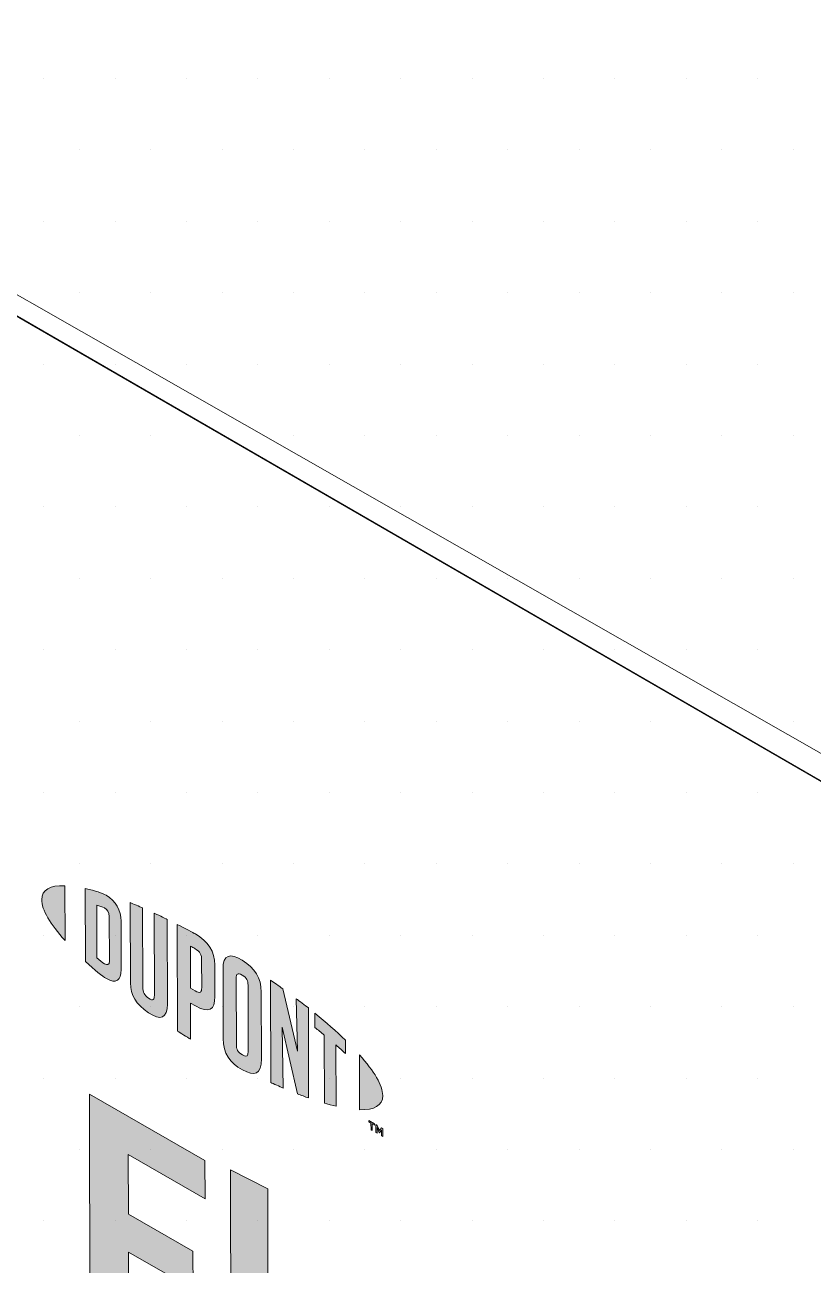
# Model space of a CAD drawing. Header units: inches. Extents: x -26 to 76, y -16 to 22.
# Drawn here: x -12.0169 to -11.8098, y 6.5164 to 6.8423 of the extents above; entities that cross this region are included whole.
import ezdxf

# ---------------------------------------------------------------- set-up
doc = ezdxf.new("R2010")
doc.units = ezdxf.units.IN
doc.header["$MEASUREMENT"] = 0
doc.layers.add('.ATI-HATCH', color=7, linetype='Continuous', lineweight=0)
doc.layers.add('G-ANNO-TTLB', color=7, linetype='Continuous', lineweight=0)

# ---------------------------------------------------------------- blocks, each defined once
blk = doc.blocks.new('Block_373')
at = {"layer": '.ATI-HATCH', "true_color": 0x000000, "transparency": 33554687}
h = blk.add_hatch(color=18, dxfattribs=at)
h.dxf.hatch_style = 2
edge = h.paths.add_edge_path()
edge.add_spline(control_points=[(-11.99977, 6.50383), (-11.99977, 6.50383), (-11.99991, 6.56134), (-11.99991, 6.56134), (-11.99991, 6.56134), (-11.96955, 6.54392), (-11.96955, 6.54392), (-11.96955, 6.54392), (-11.96953, 6.53389), (-11.96953, 6.53389), (-11.96953, 6.53389), (-11.98969, 6.54547), (-11.98969, 6.54547), (-11.98969, 6.54547), (-11.98966, 6.52986), (-11.98966, 6.52986), (-11.98966, 6.52986), (-11.9727, 6.52012), (-11.9727, 6.52012), (-11.9727, 6.52012), (-11.97267, 6.5101), (-11.97267, 6.5101), (-11.97267, 6.5101), (-11.98963, 6.51984), (-11.98963, 6.51984), (-11.98963, 6.51984), (-11.98958, 6.49798), (-11.98958, 6.49798), (-11.98958, 6.49798), (-11.99977, 6.50383), (-11.99977, 6.50383)], knot_values=[0, 0, 0, 0, 1, 1, 1, 2, 2, 2, 3, 3, 3, 4, 4, 4, 5, 5, 5, 6, 6, 6, 7, 7, 7, 8, 8, 8, 9, 9, 9, 10, 10, 10, 10], degree=3, periodic=0)
h = blk.add_hatch(color=18, dxfattribs=at)
h.dxf.hatch_style = 2
edge = h.paths.add_edge_path()
edge.add_spline(control_points=[(-11.95292, 6.49212), (-11.95291, 6.48768), (-11.95191, 6.48472), (-11.94906, 6.48309), (-11.94834, 6.48268), (-11.94763, 6.48235), (-11.94699, 6.48215), (-11.94699, 6.48215), (-11.94626, 6.47278), (-11.94626, 6.47278), (-11.94761, 6.47323), (-11.94982, 6.47417), (-11.95124, 6.47499), (-11.95944, 6.47969), (-11.96273, 6.48774), (-11.96275, 6.4976), (-11.96275, 6.4976), (-11.96286, 6.54147), (-11.96286, 6.54147), (-11.96286, 6.54147), (-11.95303, 6.53648), (-11.95303, 6.53648), (-11.95303, 6.53648), (-11.95292, 6.49212), (-11.95292, 6.49212)], knot_values=[0, 0, 0, 0, 1, 1, 1, 2, 2, 2, 3, 3, 3, 4, 4, 4, 5, 5, 5, 6, 6, 6, 7, 7, 7, 8, 8, 8, 8], degree=3, periodic=0)
at = {"layer": '.ATI-HATCH'}
for points, knots in [([(-11.99977, 6.50383), (-11.99977, 6.50383), (-11.99991, 6.56134), (-11.99991, 6.56134), (-11.99991, 6.56134), (-11.96955, 6.54392), (-11.96955, 6.54392), (-11.96955, 6.54392), (-11.96953, 6.53389), (-11.96953, 6.53389), (-11.96953, 6.53389), (-11.98969, 6.54547), (-11.98969, 6.54547), (-11.98969, 6.54547), (-11.98966, 6.52986), (-11.98966, 6.52986), (-11.98966, 6.52986), (-11.9727, 6.52012), (-11.9727, 6.52012), (-11.9727, 6.52012), (-11.97267, 6.5101), (-11.97267, 6.5101), (-11.97267, 6.5101), (-11.98963, 6.51984), (-11.98963, 6.51984), (-11.98963, 6.51984), (-11.98958, 6.49798), (-11.98958, 6.49798), (-11.98958, 6.49798), (-11.99977, 6.50383), (-11.99977, 6.50383)], [0, 0, 0, 0, 1, 1, 1, 2, 2, 2, 3, 3, 3, 4, 4, 4, 5, 5, 5, 6, 6, 6, 7, 7, 7, 8, 8, 8, 9, 9, 9, 10, 10, 10, 10]), ([(-11.95292, 6.49212), (-11.95291, 6.48768), (-11.95191, 6.48472), (-11.94906, 6.48309), (-11.94834, 6.48268), (-11.94763, 6.48235), (-11.94699, 6.48215), (-11.94699, 6.48215), (-11.94626, 6.47278), (-11.94626, 6.47278), (-11.94761, 6.47323), (-11.94982, 6.47417), (-11.95124, 6.47499), (-11.95944, 6.47969), (-11.96273, 6.48774), (-11.96275, 6.4976), (-11.96275, 6.4976), (-11.96286, 6.54147), (-11.96286, 6.54147), (-11.96286, 6.54147), (-11.95303, 6.53648), (-11.95303, 6.53648), (-11.95303, 6.53648), (-11.95292, 6.49212), (-11.95292, 6.49212)], [0, 0, 0, 0, 1, 1, 1, 2, 2, 2, 3, 3, 3, 4, 4, 4, 5, 5, 5, 6, 6, 6, 7, 7, 7, 8, 8, 8, 8])]:
    blk.add_open_spline(points, degree=3, knots=knots, dxfattribs=at)
blk = doc.blocks.new('Block_374')
at = {"layer": '.ATI-HATCH', "true_color": 0x000000, "transparency": 33554687}
h = blk.add_hatch(color=18, dxfattribs=at)
h.dxf.hatch_style = 2
edge = h.paths.add_edge_path()
edge.add_spline(control_points=[(-12.01244, 6.61243), (-12.01243, 6.60979), (-12.0102, 6.60603), (-12.00631, 6.60168), (-12.00631, 6.60168), (-12.00635, 6.61611), (-12.00635, 6.61611), (-12.01023, 6.61624), (-12.01245, 6.61505), (-12.01244, 6.61243)], knot_values=[0, 0, 0, 0, 1, 1, 1, 2, 2, 2, 3, 3, 3, 3], degree=3, periodic=0)
h = blk.add_hatch(color=18, dxfattribs=at)
h.dxf.hatch_style = 2
edge = h.paths.add_edge_path()
edge.add_spline(control_points=[(-11.99464, 6.59632), (-11.99464, 6.59521), (-11.99522, 6.59518), (-11.99591, 6.59557), (-11.99644, 6.59588), (-11.99727, 6.59658), (-11.99795, 6.59718), (-11.99795, 6.59718), (-11.99798, 6.61099), (-11.99798, 6.61099), (-11.99731, 6.61081), (-11.99648, 6.61056), (-11.99594, 6.61025), (-11.99525, 6.60985), (-11.99468, 6.60915), (-11.99467, 6.60804), (-11.99467, 6.60804), (-11.99464, 6.59632), (-11.99464, 6.59632)], knot_values=[0, 0, 0, 0, 1, 1, 1, 2, 2, 2, 3, 3, 3, 4, 4, 4, 5, 5, 5, 6, 6, 6, 6], degree=3, periodic=0)
edge = h.paths.add_edge_path()
edge.add_spline(control_points=[(-11.9955, 6.6136), (-11.99659, 6.61422), (-11.99815, 6.61475), (-12.00098, 6.61537), (-12.00098, 6.61537), (-12.00093, 6.59623), (-12.00093, 6.59623), (-11.99844, 6.59393), (-11.99653, 6.59233), (-11.99545, 6.5917), (-11.99295, 6.59027), (-11.99154, 6.59122), (-11.99155, 6.59405), (-11.99155, 6.59405), (-11.99158, 6.60676), (-11.99158, 6.60676), (-11.99159, 6.60959), (-11.993, 6.61216), (-11.9955, 6.6136)], knot_values=[0, 0, 0, 0, 1, 1, 1, 2, 2, 2, 3, 3, 3, 4, 4, 4, 5, 5, 5, 6, 6, 6, 6], degree=3, periodic=0)
h = blk.add_hatch(color=18, dxfattribs=at)
h.dxf.hatch_style = 2
edge = h.paths.add_edge_path()
edge.add_spline(control_points=[(-11.98283, 6.5873), (-11.98283, 6.58619), (-11.98316, 6.58568), (-11.98436, 6.58654), (-11.98553, 6.58738), (-11.98585, 6.58813), (-11.98585, 6.58945), (-11.98585, 6.58945), (-11.98591, 6.61027), (-11.98591, 6.61027), (-11.98669, 6.61062), (-11.98843, 6.61134), (-11.98918, 6.61165), (-11.98918, 6.61165), (-11.98913, 6.59059), (-11.98913, 6.59059), (-11.98912, 6.58722), (-11.9877, 6.5851), (-11.98435, 6.58273), (-11.98128, 6.58057), (-11.97941, 6.58128), (-11.97942, 6.58501), (-11.97942, 6.58501), (-11.97947, 6.60726), (-11.97947, 6.60726), (-11.98011, 6.60759), (-11.98221, 6.60859), (-11.98288, 6.6089), (-11.98288, 6.6089), (-11.98283, 6.5873), (-11.98283, 6.5873)], knot_values=[0, 0, 0, 0, 1, 1, 1, 2, 2, 2, 3, 3, 3, 4, 4, 4, 5, 5, 5, 6, 6, 6, 7, 7, 7, 8, 8, 8, 9, 9, 9, 10, 10, 10, 10], degree=3, periodic=0)
h = blk.add_hatch(color=18, dxfattribs=at)
h.dxf.hatch_style = 2
edge = h.paths.add_edge_path()
edge.add_spline(control_points=[(-11.9704, 6.5893), (-11.9704, 6.5881), (-11.97077, 6.5877), (-11.97215, 6.58849), (-11.97215, 6.58849), (-11.97335, 6.58917), (-11.97335, 6.58917), (-11.97335, 6.58917), (-11.97338, 6.60023), (-11.97338, 6.60023), (-11.97284, 6.59996), (-11.97256, 6.5998), (-11.97224, 6.59962), (-11.97074, 6.59876), (-11.97042, 6.59792), (-11.97042, 6.59669), (-11.97042, 6.59669), (-11.9704, 6.5893), (-11.9704, 6.5893)], knot_values=[0, 0, 0, 0, 1, 1, 1, 2, 2, 2, 3, 3, 3, 4, 4, 4, 5, 5, 5, 6, 6, 6, 6], degree=3, periodic=0)
edge = h.paths.add_edge_path()
edge.add_spline(control_points=[(-11.97205, 6.60342), (-11.97264, 6.60376), (-11.97481, 6.60492), (-11.9768, 6.60593), (-11.9768, 6.60593), (-11.97673, 6.57789), (-11.97673, 6.57789), (-11.97606, 6.57746), (-11.97428, 6.57634), (-11.97332, 6.57576), (-11.97332, 6.57576), (-11.97334, 6.58528), (-11.97334, 6.58528), (-11.97334, 6.58528), (-11.972, 6.58451), (-11.972, 6.58451), (-11.96843, 6.58247), (-11.96694, 6.58347), (-11.96695, 6.58703), (-11.96695, 6.58703), (-11.96697, 6.59529), (-11.96697, 6.59529), (-11.96698, 6.59877), (-11.96866, 6.60147), (-11.97205, 6.60342)], knot_values=[0, 0, 0, 0, 1, 1, 1, 2, 2, 2, 3, 3, 3, 4, 4, 4, 5, 5, 5, 6, 6, 6, 7, 7, 7, 8, 8, 8, 8], degree=3, periodic=0)
h = blk.add_hatch(color=18, dxfattribs=at)
h.dxf.hatch_style = 2
edge = h.paths.add_edge_path()
edge.add_spline(control_points=[(-11.95818, 6.57251), (-11.95818, 6.5714), (-11.9585, 6.57101), (-11.9597, 6.57166), (-11.96095, 6.57234), (-11.96129, 6.57315), (-11.96129, 6.5743), (-11.96129, 6.5743), (-11.96133, 6.59177), (-11.96133, 6.59177), (-11.96134, 6.59292), (-11.961, 6.59336), (-11.95976, 6.59261), (-11.95855, 6.59187), (-11.95822, 6.59109), (-11.95822, 6.58998), (-11.95822, 6.58998), (-11.95818, 6.57251), (-11.95818, 6.57251)], knot_values=[0, 0, 0, 0, 1, 1, 1, 2, 2, 2, 3, 3, 3, 4, 4, 4, 5, 5, 5, 6, 6, 6, 6], degree=3, periodic=0)
edge = h.paths.add_edge_path()
edge.add_spline(control_points=[(-11.95977, 6.59652), (-11.96293, 6.59852), (-11.96481, 6.59799), (-11.9648, 6.5943), (-11.9648, 6.5943), (-11.96476, 6.57596), (-11.96476, 6.57596), (-11.96475, 6.57206), (-11.96304, 6.56948), (-11.9597, 6.56773), (-11.95642, 6.56601), (-11.95472, 6.56647), (-11.95473, 6.57061), (-11.95473, 6.57061), (-11.95477, 6.58811), (-11.95477, 6.58811), (-11.95478, 6.59206), (-11.95633, 6.59436), (-11.95977, 6.59652)], knot_values=[0, 0, 0, 0, 1, 1, 1, 2, 2, 2, 3, 3, 3, 4, 4, 4, 5, 5, 5, 6, 6, 6, 6], degree=3, periodic=0)
h = blk.add_hatch(color=18, dxfattribs=at)
h.dxf.hatch_style = 2
edge = h.paths.add_edge_path()
edge.add_spline(control_points=[(-11.94527, 6.57261), (-11.94527, 6.57261), (-11.94909, 6.58903), (-11.94909, 6.58903), (-11.95012, 6.58978), (-11.95137, 6.59066), (-11.95233, 6.59131), (-11.95233, 6.59131), (-11.95226, 6.56441), (-11.95226, 6.56441), (-11.95159, 6.5641), (-11.94987, 6.56333), (-11.94898, 6.56295), (-11.94898, 6.56295), (-11.94929, 6.57896), (-11.94929, 6.57896), (-11.94929, 6.57896), (-11.94524, 6.56143), (-11.94524, 6.56143), (-11.94439, 6.56109), (-11.94314, 6.56063), (-11.94233, 6.56034), (-11.94233, 6.56034), (-11.94238, 6.58398), (-11.94238, 6.58398), (-11.94324, 6.58466), (-11.94479, 6.58585), (-11.94554, 6.58641), (-11.94554, 6.58641), (-11.94527, 6.57261), (-11.94527, 6.57261)], knot_values=[0, 0, 0, 0, 1, 1, 1, 2, 2, 2, 3, 3, 3, 4, 4, 4, 5, 5, 5, 6, 6, 6, 7, 7, 7, 8, 8, 8, 9, 9, 9, 10, 10, 10, 10], degree=3, periodic=0)
h = blk.add_hatch(color=18, dxfattribs=at)
h.dxf.hatch_style = 2
edge = h.paths.add_edge_path()
edge.add_spline(control_points=[(-11.94068, 6.57887), (-11.93984, 6.57821), (-11.93901, 6.57754), (-11.93819, 6.57687), (-11.93819, 6.57687), (-11.93815, 6.55898), (-11.93815, 6.55898), (-11.9374, 6.55875), (-11.93602, 6.55838), (-11.93509, 6.55816), (-11.93509, 6.55816), (-11.93513, 6.57427), (-11.93513, 6.57427), (-11.93424, 6.57349), (-11.93341, 6.57275), (-11.93264, 6.57205), (-11.93264, 6.57205), (-11.93265, 6.5755), (-11.93265, 6.5755), (-11.93507, 6.57786), (-11.93766, 6.58014), (-11.94069, 6.58261), (-11.94069, 6.58261), (-11.94068, 6.57887), (-11.94068, 6.57887)], knot_values=[0, 0, 0, 0, 1, 1, 1, 2, 2, 2, 3, 3, 3, 4, 4, 4, 5, 5, 5, 6, 6, 6, 7, 7, 7, 8, 8, 8, 8], degree=3, periodic=0)
h = blk.add_hatch(color=18, dxfattribs=at)
h.dxf.hatch_style = 2
edge = h.paths.add_edge_path()
edge.add_spline(control_points=[(-11.92284, 6.56099), (-11.92284, 6.55834), (-11.92506, 6.55715), (-11.92894, 6.55725), (-11.92894, 6.55725), (-11.92897, 6.5717), (-11.92897, 6.5717), (-11.92508, 6.56735), (-11.92285, 6.56361), (-11.92284, 6.56099)], knot_values=[0, 0, 0, 0, 1, 1, 1, 2, 2, 2, 3, 3, 3, 3], degree=3, periodic=0)
h = blk.add_hatch(color=18, dxfattribs=at)
h.dxf.hatch_style = 2
edge = h.paths.add_edge_path()
edge.add_spline(control_points=[(-11.92464, 6.55334), (-11.92464, 6.55334), (-11.92427, 6.55313), (-11.92427, 6.55313), (-11.92427, 6.55313), (-11.92372, 6.55183), (-11.92372, 6.55183), (-11.92372, 6.55183), (-11.92318, 6.55251), (-11.92318, 6.55251), (-11.92318, 6.55251), (-11.92282, 6.5523), (-11.92282, 6.5523), (-11.92282, 6.5523), (-11.92282, 6.55022), (-11.92282, 6.55022), (-11.92282, 6.55022), (-11.92315, 6.55041), (-11.92315, 6.55041), (-11.92315, 6.55041), (-11.92315, 6.55189), (-11.92315, 6.55189), (-11.92315, 6.55189), (-11.92371, 6.55122), (-11.92371, 6.55122), (-11.92371, 6.55122), (-11.92374, 6.55124), (-11.92374, 6.55124), (-11.92374, 6.55124), (-11.9243, 6.55255), (-11.9243, 6.55255), (-11.9243, 6.55255), (-11.9243, 6.55107), (-11.9243, 6.55107), (-11.9243, 6.55107), (-11.92463, 6.55126), (-11.92463, 6.55126), (-11.92463, 6.55126), (-11.92464, 6.55334), (-11.92464, 6.55334)], knot_values=[0, 0, 0, 0, 1, 1, 1, 2, 2, 2, 3, 3, 3, 4, 4, 4, 5, 5, 5, 6, 6, 6, 7, 7, 7, 8, 8, 8, 9, 9, 9, 10, 10, 10, 11, 11, 11, 12, 12, 12, 13, 13, 13, 13], degree=3, periodic=0)
edge = h.paths.add_edge_path()
edge.add_spline(control_points=[(-11.92593, 6.55372), (-11.92593, 6.55372), (-11.92648, 6.55404), (-11.92648, 6.55404), (-11.92648, 6.55404), (-11.92648, 6.5544), (-11.92648, 6.5544), (-11.92648, 6.5544), (-11.92502, 6.55357), (-11.92502, 6.55357), (-11.92502, 6.55357), (-11.92502, 6.5532), (-11.92502, 6.5532), (-11.92502, 6.5532), (-11.92558, 6.55352), (-11.92558, 6.55352), (-11.92558, 6.55352), (-11.92558, 6.5518), (-11.92558, 6.5518), (-11.92558, 6.5518), (-11.92592, 6.552), (-11.92592, 6.552), (-11.92592, 6.552), (-11.92593, 6.55372), (-11.92593, 6.55372)], knot_values=[0, 0, 0, 0, 1, 1, 1, 2, 2, 2, 3, 3, 3, 4, 4, 4, 5, 5, 5, 6, 6, 6, 7, 7, 7, 8, 8, 8, 8], degree=3, periodic=0)
at = {"layer": '.ATI-HATCH'}
for points, knots in [([(-12.01244, 6.61243), (-12.01243, 6.60979), (-12.0102, 6.60603), (-12.00631, 6.60168), (-12.00631, 6.60168), (-12.00635, 6.61611), (-12.00635, 6.61611), (-12.01023, 6.61624), (-12.01245, 6.61505), (-12.01244, 6.61243)], [0, 0, 0, 0, 1, 1, 1, 2, 2, 2, 3, 3, 3, 3]), ([(-11.9955, 6.6136), (-11.99659, 6.61422), (-11.99815, 6.61475), (-12.00098, 6.61537), (-12.00098, 6.61537), (-12.00093, 6.59623), (-12.00093, 6.59623), (-11.99844, 6.59393), (-11.99653, 6.59233), (-11.99545, 6.5917), (-11.99295, 6.59027), (-11.99154, 6.59122), (-11.99155, 6.59405), (-11.99155, 6.59405), (-11.99158, 6.60676), (-11.99158, 6.60676), (-11.99159, 6.60959), (-11.993, 6.61216), (-11.9955, 6.6136)], [0, 0, 0, 0, 1, 1, 1, 2, 2, 2, 3, 3, 3, 4, 4, 4, 5, 5, 5, 6, 6, 6, 6]), ([(-11.98283, 6.5873), (-11.98283, 6.58619), (-11.98316, 6.58568), (-11.98436, 6.58654), (-11.98553, 6.58738), (-11.98585, 6.58813), (-11.98585, 6.58945), (-11.98585, 6.58945), (-11.98591, 6.61027), (-11.98591, 6.61027), (-11.98669, 6.61062), (-11.98843, 6.61134), (-11.98918, 6.61165), (-11.98918, 6.61165), (-11.98913, 6.59059), (-11.98913, 6.59059), (-11.98912, 6.58722), (-11.9877, 6.5851), (-11.98435, 6.58273), (-11.98128, 6.58057), (-11.97941, 6.58128), (-11.97942, 6.58501), (-11.97942, 6.58501), (-11.97947, 6.60726), (-11.97947, 6.60726), (-11.98011, 6.60759), (-11.98221, 6.60859), (-11.98288, 6.6089), (-11.98288, 6.6089), (-11.98283, 6.5873), (-11.98283, 6.5873)], [0, 0, 0, 0, 1, 1, 1, 2, 2, 2, 3, 3, 3, 4, 4, 4, 5, 5, 5, 6, 6, 6, 7, 7, 7, 8, 8, 8, 9, 9, 9, 10, 10, 10, 10]), ([(-11.99464, 6.59632), (-11.99464, 6.59521), (-11.99522, 6.59518), (-11.99591, 6.59557), (-11.99644, 6.59588), (-11.99727, 6.59658), (-11.99795, 6.59718), (-11.99795, 6.59718), (-11.99798, 6.61099), (-11.99798, 6.61099), (-11.99731, 6.61081), (-11.99648, 6.61056), (-11.99594, 6.61025), (-11.99525, 6.60985), (-11.99468, 6.60915), (-11.99467, 6.60804), (-11.99467, 6.60804), (-11.99464, 6.59632), (-11.99464, 6.59632)], [0, 0, 0, 0, 1, 1, 1, 2, 2, 2, 3, 3, 3, 4, 4, 4, 5, 5, 5, 6, 6, 6, 6]), ([(-11.97205, 6.60342), (-11.97264, 6.60376), (-11.97481, 6.60492), (-11.9768, 6.60593), (-11.9768, 6.60593), (-11.97673, 6.57789), (-11.97673, 6.57789), (-11.97606, 6.57746), (-11.97428, 6.57634), (-11.97332, 6.57576), (-11.97332, 6.57576), (-11.97334, 6.58528), (-11.97334, 6.58528), (-11.97334, 6.58528), (-11.972, 6.58451), (-11.972, 6.58451), (-11.96843, 6.58247), (-11.96694, 6.58347), (-11.96695, 6.58703), (-11.96695, 6.58703), (-11.96697, 6.59529), (-11.96697, 6.59529), (-11.96698, 6.59877), (-11.96866, 6.60147), (-11.97205, 6.60342)], [0, 0, 0, 0, 1, 1, 1, 2, 2, 2, 3, 3, 3, 4, 4, 4, 5, 5, 5, 6, 6, 6, 7, 7, 7, 8, 8, 8, 8]), ([(-11.9704, 6.5893), (-11.9704, 6.5881), (-11.97077, 6.5877), (-11.97215, 6.58849), (-11.97215, 6.58849), (-11.97335, 6.58917), (-11.97335, 6.58917), (-11.97335, 6.58917), (-11.97338, 6.60023), (-11.97338, 6.60023), (-11.97284, 6.59996), (-11.97256, 6.5998), (-11.97224, 6.59962), (-11.97074, 6.59876), (-11.97042, 6.59792), (-11.97042, 6.59669), (-11.97042, 6.59669), (-11.9704, 6.5893), (-11.9704, 6.5893)], [0, 0, 0, 0, 1, 1, 1, 2, 2, 2, 3, 3, 3, 4, 4, 4, 5, 5, 5, 6, 6, 6, 6]), ([(-11.95977, 6.59652), (-11.96293, 6.59852), (-11.96481, 6.59799), (-11.9648, 6.5943), (-11.9648, 6.5943), (-11.96476, 6.57596), (-11.96476, 6.57596), (-11.96475, 6.57206), (-11.96304, 6.56948), (-11.9597, 6.56773), (-11.95642, 6.56601), (-11.95472, 6.56647), (-11.95473, 6.57061), (-11.95473, 6.57061), (-11.95477, 6.58811), (-11.95477, 6.58811), (-11.95478, 6.59206), (-11.95633, 6.59436), (-11.95977, 6.59652)], [0, 0, 0, 0, 1, 1, 1, 2, 2, 2, 3, 3, 3, 4, 4, 4, 5, 5, 5, 6, 6, 6, 6]), ([(-11.95818, 6.57251), (-11.95818, 6.5714), (-11.9585, 6.57101), (-11.9597, 6.57166), (-11.96095, 6.57234), (-11.96129, 6.57315), (-11.96129, 6.5743), (-11.96129, 6.5743), (-11.96133, 6.59177), (-11.96133, 6.59177), (-11.96134, 6.59292), (-11.961, 6.59336), (-11.95976, 6.59261), (-11.95855, 6.59187), (-11.95822, 6.59109), (-11.95822, 6.58998), (-11.95822, 6.58998), (-11.95818, 6.57251), (-11.95818, 6.57251)], [0, 0, 0, 0, 1, 1, 1, 2, 2, 2, 3, 3, 3, 4, 4, 4, 5, 5, 5, 6, 6, 6, 6]), ([(-11.94527, 6.57261), (-11.94527, 6.57261), (-11.94909, 6.58903), (-11.94909, 6.58903), (-11.95012, 6.58978), (-11.95137, 6.59066), (-11.95233, 6.59131), (-11.95233, 6.59131), (-11.95226, 6.56441), (-11.95226, 6.56441), (-11.95159, 6.5641), (-11.94987, 6.56333), (-11.94898, 6.56295), (-11.94898, 6.56295), (-11.94929, 6.57896), (-11.94929, 6.57896), (-11.94929, 6.57896), (-11.94524, 6.56143), (-11.94524, 6.56143), (-11.94439, 6.56109), (-11.94314, 6.56063), (-11.94233, 6.56034), (-11.94233, 6.56034), (-11.94238, 6.58398), (-11.94238, 6.58398), (-11.94324, 6.58466), (-11.94479, 6.58585), (-11.94554, 6.58641), (-11.94554, 6.58641), (-11.94527, 6.57261), (-11.94527, 6.57261)], [0, 0, 0, 0, 1, 1, 1, 2, 2, 2, 3, 3, 3, 4, 4, 4, 5, 5, 5, 6, 6, 6, 7, 7, 7, 8, 8, 8, 9, 9, 9, 10, 10, 10, 10]), ([(-11.94068, 6.57887), (-11.93984, 6.57821), (-11.93901, 6.57754), (-11.93819, 6.57687), (-11.93819, 6.57687), (-11.93815, 6.55898), (-11.93815, 6.55898), (-11.9374, 6.55875), (-11.93602, 6.55838), (-11.93509, 6.55816), (-11.93509, 6.55816), (-11.93513, 6.57427), (-11.93513, 6.57427), (-11.93424, 6.57349), (-11.93341, 6.57275), (-11.93264, 6.57205), (-11.93264, 6.57205), (-11.93265, 6.5755), (-11.93265, 6.5755), (-11.93507, 6.57786), (-11.93766, 6.58014), (-11.94069, 6.58261), (-11.94069, 6.58261), (-11.94068, 6.57887), (-11.94068, 6.57887)], [0, 0, 0, 0, 1, 1, 1, 2, 2, 2, 3, 3, 3, 4, 4, 4, 5, 5, 5, 6, 6, 6, 7, 7, 7, 8, 8, 8, 8]), ([(-11.92284, 6.56099), (-11.92284, 6.55834), (-11.92506, 6.55715), (-11.92894, 6.55725), (-11.92894, 6.55725), (-11.92897, 6.5717), (-11.92897, 6.5717), (-11.92508, 6.56735), (-11.92285, 6.56361), (-11.92284, 6.56099)], [0, 0, 0, 0, 1, 1, 1, 2, 2, 2, 3, 3, 3, 3]), ([(-11.92593, 6.55372), (-11.92593, 6.55372), (-11.92648, 6.55404), (-11.92648, 6.55404), (-11.92648, 6.55404), (-11.92648, 6.5544), (-11.92648, 6.5544), (-11.92648, 6.5544), (-11.92502, 6.55357), (-11.92502, 6.55357), (-11.92502, 6.55357), (-11.92502, 6.5532), (-11.92502, 6.5532), (-11.92502, 6.5532), (-11.92558, 6.55352), (-11.92558, 6.55352), (-11.92558, 6.55352), (-11.92558, 6.5518), (-11.92558, 6.5518), (-11.92558, 6.5518), (-11.92592, 6.552), (-11.92592, 6.552), (-11.92592, 6.552), (-11.92593, 6.55372), (-11.92593, 6.55372)], [0, 0, 0, 0, 1, 1, 1, 2, 2, 2, 3, 3, 3, 4, 4, 4, 5, 5, 5, 6, 6, 6, 7, 7, 7, 8, 8, 8, 8]), ([(-11.92464, 6.55334), (-11.92464, 6.55334), (-11.92427, 6.55313), (-11.92427, 6.55313), (-11.92427, 6.55313), (-11.92372, 6.55183), (-11.92372, 6.55183), (-11.92372, 6.55183), (-11.92318, 6.55251), (-11.92318, 6.55251), (-11.92318, 6.55251), (-11.92282, 6.5523), (-11.92282, 6.5523), (-11.92282, 6.5523), (-11.92282, 6.55022), (-11.92282, 6.55022), (-11.92282, 6.55022), (-11.92315, 6.55041), (-11.92315, 6.55041), (-11.92315, 6.55041), (-11.92315, 6.55189), (-11.92315, 6.55189), (-11.92315, 6.55189), (-11.92371, 6.55122), (-11.92371, 6.55122), (-11.92371, 6.55122), (-11.92374, 6.55124), (-11.92374, 6.55124), (-11.92374, 6.55124), (-11.9243, 6.55255), (-11.9243, 6.55255), (-11.9243, 6.55255), (-11.9243, 6.55107), (-11.9243, 6.55107), (-11.9243, 6.55107), (-11.92463, 6.55126), (-11.92463, 6.55126), (-11.92463, 6.55126), (-11.92464, 6.55334), (-11.92464, 6.55334)], [0, 0, 0, 0, 1, 1, 1, 2, 2, 2, 3, 3, 3, 4, 4, 4, 5, 5, 5, 6, 6, 6, 7, 7, 7, 8, 8, 8, 9, 9, 9, 10, 10, 10, 11, 11, 11, 12, 12, 12, 13, 13, 13, 13])]:
    blk.add_open_spline(points, degree=3, knots=knots, dxfattribs=at)
blk = doc.blocks.new('Block_372')
at = {"layer": '.ATI-HATCH'}
for name in ['Block_374', 'Block_373']:
    blk.add_blockref(name, (0, 0), dxfattribs=at)
blk = doc.blocks.new('Block_376')
at = {"layer": '.ATI-HATCH'}
blk.add_open_spline([(-11.58869, 6.5259), (-11.58869, 6.5259), (-11.58087, 7.04986), (-11.58087, 7.04986), (-11.58087, 7.04986), (-11.21806, 6.84213), (-11.21806, 6.84213), (-11.21806, 6.84213), (-11.21806, 6.37776), (-11.21806, 6.37776), (-11.21806, 6.33379), (-11.22965, 6.2906), (-11.25167, 6.25253), (-11.32083, 6.13298), (-11.47381, 6.09213), (-11.59336, 6.16129), (-11.59336, 6.16129), (-12.91496, 6.92582), (-12.91496, 6.92582), (-12.99223, 6.97052), (-13.03981, 7.05302), (-13.03981, 7.14229), (-13.03981, 7.14229), (-13.03981, 7.74811), (-13.03981, 7.74811), (-13.03981, 7.74811), (-12.72815, 7.56943), (-12.72815, 7.56943), (-12.72815, 7.56943), (-12.72815, 7.17604), (-12.72815, 7.17604), (-12.72815, 7.17604), (-11.58869, 6.5259), (-11.58869, 6.5259)], degree=3, knots=[0, 0, 0, 0, 1, 1, 1, 2, 2, 2, 3, 3, 3, 4, 4, 4, 5, 5, 5, 6, 6, 6, 7, 7, 7, 8, 8, 8, 9, 9, 9, 10, 10, 10, 11, 11, 11, 11], dxfattribs=at)
at = {"layer": '.ATI-HATCH', "color": 8, "lineweight": 0, "true_color": 0x808080}
for points in [[(-12.01192, 6.75311), (-12.01192, 6.75311), (-12.01192, 6.75311), (-12.01192, 6.75311)], [(-11.99316, 6.75311), (-11.99316, 6.75311), (-11.99316, 6.75311), (-11.99316, 6.75311)], [(-12.00254, 6.73436), (-12.00254, 6.73436), (-12.00254, 6.73436), (-12.00254, 6.73436)], [(-11.98378, 6.73436), (-11.98378, 6.73436), (-11.98378, 6.73436), (-11.98378, 6.73436)], [(-11.96503, 6.73436), (-11.96503, 6.73436), (-11.96503, 6.73436), (-11.96503, 6.73436)], [(-12.01192, 6.7156), (-12.01192, 6.7156), (-12.01192, 6.7156), (-12.01192, 6.7156)], [(-11.99316, 6.7156), (-11.99316, 6.7156), (-11.99316, 6.7156), (-11.99316, 6.7156)], [(-11.9744, 6.7156), (-11.9744, 6.7156), (-11.9744, 6.7156), (-11.9744, 6.7156)], [(-11.95565, 6.7156), (-11.95565, 6.7156), (-11.95565, 6.7156), (-11.95565, 6.7156)], [(-11.93689, 6.7156), (-11.93689, 6.7156), (-11.93689, 6.7156), (-11.93689, 6.7156)], [(-12.00254, 6.69685), (-12.00254, 6.69685), (-12.00254, 6.69685), (-12.00254, 6.69685)], [(-11.98378, 6.69685), (-11.98378, 6.69685), (-11.98378, 6.69685), (-11.98378, 6.69685)], [(-11.96503, 6.69685), (-11.96503, 6.69685), (-11.96503, 6.69685), (-11.96503, 6.69685)], [(-11.94627, 6.69685), (-11.94627, 6.69685), (-11.94627, 6.69685), (-11.94627, 6.69685)], [(-11.92752, 6.69685), (-11.92752, 6.69685), (-11.92752, 6.69685), (-11.92752, 6.69685)], [(-11.90876, 6.69685), (-11.90876, 6.69685), (-11.90876, 6.69685), (-11.90876, 6.69685)], [(-11.89, 6.69685), (-11.89, 6.69685), (-11.89, 6.69685), (-11.89, 6.69685)], [(-12.01192, 6.67809), (-12.01192, 6.67809), (-12.01192, 6.67809), (-12.01192, 6.67809)], [(-11.99316, 6.67809), (-11.99316, 6.67809), (-11.99316, 6.67809), (-11.99316, 6.67809)], [(-11.9744, 6.67809), (-11.9744, 6.67809), (-11.9744, 6.67809), (-11.9744, 6.67809)], [(-11.95565, 6.67809), (-11.95565, 6.67809), (-11.95565, 6.67809), (-11.95565, 6.67809)], [(-11.93689, 6.67809), (-11.93689, 6.67809), (-11.93689, 6.67809), (-11.93689, 6.67809)], [(-11.91814, 6.67809), (-11.91814, 6.67809), (-11.91814, 6.67809), (-11.91814, 6.67809)], [(-11.89938, 6.67809), (-11.89938, 6.67809), (-11.89938, 6.67809), (-11.89938, 6.67809)], [(-11.88063, 6.67809), (-11.88063, 6.67809), (-11.88063, 6.67809), (-11.88063, 6.67809)], [(-11.86187, 6.67809), (-11.86187, 6.67809), (-11.86187, 6.67809), (-11.86187, 6.67809)], [(-12.00254, 6.65933), (-12.00254, 6.65933), (-12.00254, 6.65933), (-12.00254, 6.65933)], [(-11.98378, 6.65933), (-11.98378, 6.65933), (-11.98378, 6.65933), (-11.98378, 6.65933)], [(-11.96503, 6.65933), (-11.96503, 6.65933), (-11.96503, 6.65933), (-11.96503, 6.65933)], [(-11.94627, 6.65933), (-11.94627, 6.65933), (-11.94627, 6.65933), (-11.94627, 6.65933)], [(-11.92752, 6.65933), (-11.92752, 6.65933), (-11.92752, 6.65933), (-11.92752, 6.65933)], [(-11.90876, 6.65933), (-11.90876, 6.65933), (-11.90876, 6.65933), (-11.90876, 6.65933)], [(-11.89, 6.65933), (-11.89, 6.65933), (-11.89, 6.65933), (-11.89, 6.65933)], [(-11.87125, 6.65933), (-11.87125, 6.65933), (-11.87125, 6.65933), (-11.87125, 6.65933)], [(-11.85249, 6.65933), (-11.85249, 6.65933), (-11.85249, 6.65933), (-11.85249, 6.65933)], [(-11.83374, 6.65933), (-11.83374, 6.65933), (-11.83374, 6.65933), (-11.83374, 6.65933)], [(-12.01192, 6.64058), (-12.01192, 6.64058), (-12.01192, 6.64058), (-12.01192, 6.64058)], [(-11.99316, 6.64058), (-11.99316, 6.64058), (-11.99316, 6.64058), (-11.99316, 6.64058)], [(-11.9744, 6.64058), (-11.9744, 6.64058), (-11.9744, 6.64058), (-11.9744, 6.64058)], [(-11.95565, 6.64058), (-11.95565, 6.64058), (-11.95565, 6.64058), (-11.95565, 6.64058)], [(-11.93689, 6.64058), (-11.93689, 6.64058), (-11.93689, 6.64058), (-11.93689, 6.64058)], [(-11.91814, 6.64058), (-11.91814, 6.64058), (-11.91814, 6.64058), (-11.91814, 6.64058)], [(-11.89938, 6.64058), (-11.89938, 6.64058), (-11.89938, 6.64058), (-11.89938, 6.64058)], [(-11.88063, 6.64058), (-11.88063, 6.64058), (-11.88063, 6.64058), (-11.88063, 6.64058)], [(-11.86187, 6.64058), (-11.86187, 6.64058), (-11.86187, 6.64058), (-11.86187, 6.64058)], [(-11.84311, 6.64058), (-11.84311, 6.64058), (-11.84311, 6.64058), (-11.84311, 6.64058)], [(-11.82436, 6.64058), (-11.82436, 6.64058), (-11.82436, 6.64058), (-11.82436, 6.64058)], [(-12.00254, 6.62182), (-12.00254, 6.62182), (-12.00254, 6.62182), (-12.00254, 6.62182)], [(-11.98378, 6.62182), (-11.98378, 6.62182), (-11.98378, 6.62182), (-11.98378, 6.62182)], [(-11.96503, 6.62182), (-11.96503, 6.62182), (-11.96503, 6.62182), (-11.96503, 6.62182)], [(-11.94627, 6.62182), (-11.94627, 6.62182), (-11.94627, 6.62182), (-11.94627, 6.62182)], [(-11.92752, 6.62182), (-11.92752, 6.62182), (-11.92752, 6.62182), (-11.92752, 6.62182)], [(-11.90876, 6.62182), (-11.90876, 6.62182), (-11.90876, 6.62182), (-11.90876, 6.62182)], [(-11.89, 6.62182), (-11.89, 6.62182), (-11.89, 6.62182), (-11.89, 6.62182)], [(-11.87125, 6.62182), (-11.87125, 6.62182), (-11.87125, 6.62182), (-11.87125, 6.62182)], [(-11.85249, 6.62182), (-11.85249, 6.62182), (-11.85249, 6.62182), (-11.85249, 6.62182)], [(-11.83374, 6.62182), (-11.83374, 6.62182), (-11.83374, 6.62182), (-11.83374, 6.62182)], [(-11.81498, 6.62182), (-11.81498, 6.62182), (-11.81498, 6.62182), (-11.81498, 6.62182)], [(-12.01192, 6.60307), (-12.01192, 6.60307), (-12.01192, 6.60307), (-12.01192, 6.60307)], [(-11.99316, 6.60307), (-11.99316, 6.60307), (-11.99316, 6.60307), (-11.99316, 6.60307)], [(-11.9744, 6.60307), (-11.9744, 6.60307), (-11.9744, 6.60307), (-11.9744, 6.60307)], [(-11.95565, 6.60307), (-11.95565, 6.60307), (-11.95565, 6.60307), (-11.95565, 6.60307)], [(-11.93689, 6.60307), (-11.93689, 6.60307), (-11.93689, 6.60307), (-11.93689, 6.60307)], [(-11.91814, 6.60307), (-11.91814, 6.60307), (-11.91814, 6.60307), (-11.91814, 6.60307)], [(-11.89938, 6.60307), (-11.89938, 6.60307), (-11.89938, 6.60307), (-11.89938, 6.60307)], [(-11.88063, 6.60307), (-11.88063, 6.60307), (-11.88063, 6.60307), (-11.88063, 6.60307)], [(-11.86187, 6.60307), (-11.86187, 6.60307), (-11.86187, 6.60307), (-11.86187, 6.60307)], [(-11.84311, 6.60307), (-11.84311, 6.60307), (-11.84311, 6.60307), (-11.84311, 6.60307)], [(-11.82436, 6.60307), (-11.82436, 6.60307), (-11.82436, 6.60307), (-11.82436, 6.60307)], [(-12.00254, 6.58431), (-12.00254, 6.58431), (-12.00254, 6.58431), (-12.00254, 6.58431)], [(-11.98378, 6.58431), (-11.98378, 6.58431), (-11.98378, 6.58431), (-11.98378, 6.58431)], [(-11.96503, 6.58431), (-11.96503, 6.58431), (-11.96503, 6.58431), (-11.96503, 6.58431)], [(-11.94627, 6.58431), (-11.94627, 6.58431), (-11.94627, 6.58431), (-11.94627, 6.58431)], [(-11.92752, 6.58431), (-11.92752, 6.58431), (-11.92752, 6.58431), (-11.92752, 6.58431)], [(-11.90876, 6.58431), (-11.90876, 6.58431), (-11.90876, 6.58431), (-11.90876, 6.58431)], [(-11.89, 6.58431), (-11.89, 6.58431), (-11.89, 6.58431), (-11.89, 6.58431)], [(-11.87125, 6.58431), (-11.87125, 6.58431), (-11.87125, 6.58431), (-11.87125, 6.58431)], [(-11.85249, 6.58431), (-11.85249, 6.58431), (-11.85249, 6.58431), (-11.85249, 6.58431)], [(-11.83374, 6.58431), (-11.83374, 6.58431), (-11.83374, 6.58431), (-11.83374, 6.58431)], [(-11.81498, 6.58431), (-11.81498, 6.58431), (-11.81498, 6.58431), (-11.81498, 6.58431)], [(-12.01192, 6.56556), (-12.01192, 6.56556), (-12.01192, 6.56556), (-12.01192, 6.56556)], [(-11.99316, 6.56556), (-11.99316, 6.56556), (-11.99316, 6.56556), (-11.99316, 6.56556)], [(-11.9744, 6.56556), (-11.9744, 6.56556), (-11.9744, 6.56556), (-11.9744, 6.56556)], [(-11.95565, 6.56556), (-11.95565, 6.56556), (-11.95565, 6.56556), (-11.95565, 6.56556)], [(-11.93689, 6.56556), (-11.93689, 6.56556), (-11.93689, 6.56556), (-11.93689, 6.56556)], [(-11.91814, 6.56556), (-11.91814, 6.56556), (-11.91814, 6.56556), (-11.91814, 6.56556)], [(-11.89938, 6.56556), (-11.89938, 6.56556), (-11.89938, 6.56556), (-11.89938, 6.56556)], [(-11.88063, 6.56556), (-11.88063, 6.56556), (-11.88063, 6.56556), (-11.88063, 6.56556)], [(-11.86187, 6.56556), (-11.86187, 6.56556), (-11.86187, 6.56556), (-11.86187, 6.56556)], [(-11.84311, 6.56556), (-11.84311, 6.56556), (-11.84311, 6.56556), (-11.84311, 6.56556)], [(-11.82436, 6.56556), (-11.82436, 6.56556), (-11.82436, 6.56556), (-11.82436, 6.56556)], [(-12.00254, 6.5468), (-12.00254, 6.5468), (-12.00254, 6.5468), (-12.00254, 6.5468)], [(-11.98378, 6.5468), (-11.98378, 6.5468), (-11.98378, 6.5468), (-11.98378, 6.5468)], [(-11.96503, 6.5468), (-11.96503, 6.5468), (-11.96503, 6.5468), (-11.96503, 6.5468)], [(-11.94627, 6.5468), (-11.94627, 6.5468), (-11.94627, 6.5468), (-11.94627, 6.5468)], [(-11.92752, 6.5468), (-11.92752, 6.5468), (-11.92752, 6.5468), (-11.92752, 6.5468)], [(-11.90876, 6.5468), (-11.90876, 6.5468), (-11.90876, 6.5468), (-11.90876, 6.5468)], [(-11.89, 6.5468), (-11.89, 6.5468), (-11.89, 6.5468), (-11.89, 6.5468)], [(-11.87125, 6.5468), (-11.87125, 6.5468), (-11.87125, 6.5468), (-11.87125, 6.5468)], [(-11.85249, 6.5468), (-11.85249, 6.5468), (-11.85249, 6.5468), (-11.85249, 6.5468)], [(-11.83374, 6.5468), (-11.83374, 6.5468), (-11.83374, 6.5468), (-11.83374, 6.5468)], [(-11.81498, 6.5468), (-11.81498, 6.5468), (-11.81498, 6.5468), (-11.81498, 6.5468)], [(-12.01192, 6.52804), (-12.01192, 6.52804), (-12.01192, 6.52804), (-12.01192, 6.52804)], [(-11.99316, 6.52804), (-11.99316, 6.52804), (-11.99316, 6.52804), (-11.99316, 6.52804)], [(-11.9744, 6.52804), (-11.9744, 6.52804), (-11.9744, 6.52804), (-11.9744, 6.52804)], [(-11.95565, 6.52804), (-11.95565, 6.52804), (-11.95565, 6.52804), (-11.95565, 6.52804)], [(-11.93689, 6.52804), (-11.93689, 6.52804), (-11.93689, 6.52804), (-11.93689, 6.52804)], [(-11.91814, 6.52804), (-11.91814, 6.52804), (-11.91814, 6.52804), (-11.91814, 6.52804)], [(-11.89938, 6.52804), (-11.89938, 6.52804), (-11.89938, 6.52804), (-11.89938, 6.52804)], [(-11.88063, 6.52804), (-11.88063, 6.52804), (-11.88063, 6.52804), (-11.88063, 6.52804)], [(-11.86187, 6.52804), (-11.86187, 6.52804), (-11.86187, 6.52804), (-11.86187, 6.52804)], [(-11.84311, 6.52804), (-11.84311, 6.52804), (-11.84311, 6.52804), (-11.84311, 6.52804)], [(-11.82436, 6.52804), (-11.82436, 6.52804), (-11.82436, 6.52804), (-11.82436, 6.52804)]]:
    blk.add_open_spline(points, degree=3, dxfattribs=at)
blk = doc.blocks.new('Block_377')
at = {"layer": '.ATI-HATCH'}
blk.add_open_spline([(-12.44264, 7.73261), (-12.44264, 7.73261), (-12.72815, 7.56943), (-12.72815, 7.56943), (-12.72815, 7.56943), (-12.72815, 7.19046), (-12.72815, 7.19046), (-12.72815, 7.18153), (-12.72339, 7.17328), (-12.71567, 7.16881), (-12.71567, 7.16881), (-11.60432, 6.52591), (-11.60432, 6.52591), (-11.59685, 6.52159), (-11.58729, 6.52414), (-11.58297, 6.53162), (-11.58159, 6.53399), (-11.58086, 6.53669), (-11.58086, 6.53944), (-11.58086, 6.53944), (-11.58086, 6.84239), (-11.58086, 6.84239), (-11.58086, 6.84239), (-12.44264, 7.33922), (-12.44264, 7.33922), (-12.44264, 7.33922), (-12.44264, 7.73261), (-12.44264, 7.73261)], degree=3, knots=[0, 0, 0, 0, 1, 1, 1, 2, 2, 2, 3, 3, 3, 4, 4, 4, 5, 5, 5, 6, 6, 6, 7, 7, 7, 8, 8, 8, 9, 9, 9, 9], dxfattribs=at)
at = {"layer": '.ATI-HATCH', "color": 8, "lineweight": 0, "true_color": 0x808080}
for points in [[(-12.01192, 6.82813), (-12.01192, 6.82813), (-12.01192, 6.82813), (-12.01192, 6.82813)], [(-11.99316, 6.82813), (-11.99316, 6.82813), (-11.99316, 6.82813), (-11.99316, 6.82813)], [(-11.9744, 6.82813), (-11.9744, 6.82813), (-11.9744, 6.82813), (-11.9744, 6.82813)], [(-11.95565, 6.82813), (-11.95565, 6.82813), (-11.95565, 6.82813), (-11.95565, 6.82813)], [(-11.93689, 6.82813), (-11.93689, 6.82813), (-11.93689, 6.82813), (-11.93689, 6.82813)], [(-11.91814, 6.82813), (-11.91814, 6.82813), (-11.91814, 6.82813), (-11.91814, 6.82813)], [(-11.89938, 6.82813), (-11.89938, 6.82813), (-11.89938, 6.82813), (-11.89938, 6.82813)], [(-11.88063, 6.82813), (-11.88063, 6.82813), (-11.88063, 6.82813), (-11.88063, 6.82813)], [(-11.86187, 6.82813), (-11.86187, 6.82813), (-11.86187, 6.82813), (-11.86187, 6.82813)], [(-11.84311, 6.82813), (-11.84311, 6.82813), (-11.84311, 6.82813), (-11.84311, 6.82813)], [(-11.82436, 6.82813), (-11.82436, 6.82813), (-11.82436, 6.82813), (-11.82436, 6.82813)], [(-12.00254, 6.80938), (-12.00254, 6.80938), (-12.00254, 6.80938), (-12.00254, 6.80938)], [(-11.98378, 6.80938), (-11.98378, 6.80938), (-11.98378, 6.80938), (-11.98378, 6.80938)], [(-11.96503, 6.80938), (-11.96503, 6.80938), (-11.96503, 6.80938), (-11.96503, 6.80938)], [(-11.94627, 6.80938), (-11.94627, 6.80938), (-11.94627, 6.80938), (-11.94627, 6.80938)], [(-11.92752, 6.80938), (-11.92752, 6.80938), (-11.92752, 6.80938), (-11.92752, 6.80938)], [(-11.90876, 6.80938), (-11.90876, 6.80938), (-11.90876, 6.80938), (-11.90876, 6.80938)], [(-11.89, 6.80938), (-11.89, 6.80938), (-11.89, 6.80938), (-11.89, 6.80938)], [(-11.87125, 6.80938), (-11.87125, 6.80938), (-11.87125, 6.80938), (-11.87125, 6.80938)], [(-11.85249, 6.80938), (-11.85249, 6.80938), (-11.85249, 6.80938), (-11.85249, 6.80938)], [(-11.83374, 6.80938), (-11.83374, 6.80938), (-11.83374, 6.80938), (-11.83374, 6.80938)], [(-11.81498, 6.80938), (-11.81498, 6.80938), (-11.81498, 6.80938), (-11.81498, 6.80938)], [(-12.01192, 6.79062), (-12.01192, 6.79062), (-12.01192, 6.79062), (-12.01192, 6.79062)], [(-11.99316, 6.79062), (-11.99316, 6.79062), (-11.99316, 6.79062), (-11.99316, 6.79062)], [(-11.9744, 6.79062), (-11.9744, 6.79062), (-11.9744, 6.79062), (-11.9744, 6.79062)], [(-11.95565, 6.79062), (-11.95565, 6.79062), (-11.95565, 6.79062), (-11.95565, 6.79062)], [(-11.93689, 6.79062), (-11.93689, 6.79062), (-11.93689, 6.79062), (-11.93689, 6.79062)], [(-11.91814, 6.79062), (-11.91814, 6.79062), (-11.91814, 6.79062), (-11.91814, 6.79062)], [(-11.89938, 6.79062), (-11.89938, 6.79062), (-11.89938, 6.79062), (-11.89938, 6.79062)], [(-11.88063, 6.79062), (-11.88063, 6.79062), (-11.88063, 6.79062), (-11.88063, 6.79062)], [(-11.86187, 6.79062), (-11.86187, 6.79062), (-11.86187, 6.79062), (-11.86187, 6.79062)], [(-11.84311, 6.79062), (-11.84311, 6.79062), (-11.84311, 6.79062), (-11.84311, 6.79062)], [(-11.82436, 6.79062), (-11.82436, 6.79062), (-11.82436, 6.79062), (-11.82436, 6.79062)], [(-12.00254, 6.77187), (-12.00254, 6.77187), (-12.00254, 6.77187), (-12.00254, 6.77187)], [(-11.98378, 6.77187), (-11.98378, 6.77187), (-11.98378, 6.77187), (-11.98378, 6.77187)], [(-11.96503, 6.77187), (-11.96503, 6.77187), (-11.96503, 6.77187), (-11.96503, 6.77187)], [(-11.94627, 6.77187), (-11.94627, 6.77187), (-11.94627, 6.77187), (-11.94627, 6.77187)], [(-11.92752, 6.77187), (-11.92752, 6.77187), (-11.92752, 6.77187), (-11.92752, 6.77187)], [(-11.90876, 6.77187), (-11.90876, 6.77187), (-11.90876, 6.77187), (-11.90876, 6.77187)], [(-11.89, 6.77187), (-11.89, 6.77187), (-11.89, 6.77187), (-11.89, 6.77187)], [(-11.87125, 6.77187), (-11.87125, 6.77187), (-11.87125, 6.77187), (-11.87125, 6.77187)], [(-11.85249, 6.77187), (-11.85249, 6.77187), (-11.85249, 6.77187), (-11.85249, 6.77187)], [(-11.83374, 6.77187), (-11.83374, 6.77187), (-11.83374, 6.77187), (-11.83374, 6.77187)], [(-11.81498, 6.77187), (-11.81498, 6.77187), (-11.81498, 6.77187), (-11.81498, 6.77187)], [(-11.99316, 6.75311), (-11.99316, 6.75311), (-11.99316, 6.75311), (-11.99316, 6.75311)], [(-11.9744, 6.75311), (-11.9744, 6.75311), (-11.9744, 6.75311), (-11.9744, 6.75311)], [(-11.95565, 6.75311), (-11.95565, 6.75311), (-11.95565, 6.75311), (-11.95565, 6.75311)], [(-11.93689, 6.75311), (-11.93689, 6.75311), (-11.93689, 6.75311), (-11.93689, 6.75311)], [(-11.91814, 6.75311), (-11.91814, 6.75311), (-11.91814, 6.75311), (-11.91814, 6.75311)], [(-11.89938, 6.75311), (-11.89938, 6.75311), (-11.89938, 6.75311), (-11.89938, 6.75311)], [(-11.88063, 6.75311), (-11.88063, 6.75311), (-11.88063, 6.75311), (-11.88063, 6.75311)], [(-11.86187, 6.75311), (-11.86187, 6.75311), (-11.86187, 6.75311), (-11.86187, 6.75311)], [(-11.84311, 6.75311), (-11.84311, 6.75311), (-11.84311, 6.75311), (-11.84311, 6.75311)], [(-11.82436, 6.75311), (-11.82436, 6.75311), (-11.82436, 6.75311), (-11.82436, 6.75311)], [(-11.94627, 6.73436), (-11.94627, 6.73436), (-11.94627, 6.73436), (-11.94627, 6.73436)], [(-11.92752, 6.73436), (-11.92752, 6.73436), (-11.92752, 6.73436), (-11.92752, 6.73436)], [(-11.90876, 6.73436), (-11.90876, 6.73436), (-11.90876, 6.73436), (-11.90876, 6.73436)], [(-11.89, 6.73436), (-11.89, 6.73436), (-11.89, 6.73436), (-11.89, 6.73436)], [(-11.87125, 6.73436), (-11.87125, 6.73436), (-11.87125, 6.73436), (-11.87125, 6.73436)], [(-11.85249, 6.73436), (-11.85249, 6.73436), (-11.85249, 6.73436), (-11.85249, 6.73436)], [(-11.83374, 6.73436), (-11.83374, 6.73436), (-11.83374, 6.73436), (-11.83374, 6.73436)], [(-11.81498, 6.73436), (-11.81498, 6.73436), (-11.81498, 6.73436), (-11.81498, 6.73436)], [(-11.91814, 6.7156), (-11.91814, 6.7156), (-11.91814, 6.7156), (-11.91814, 6.7156)], [(-11.89938, 6.7156), (-11.89938, 6.7156), (-11.89938, 6.7156), (-11.89938, 6.7156)], [(-11.88063, 6.7156), (-11.88063, 6.7156), (-11.88063, 6.7156), (-11.88063, 6.7156)], [(-11.86187, 6.7156), (-11.86187, 6.7156), (-11.86187, 6.7156), (-11.86187, 6.7156)], [(-11.84311, 6.7156), (-11.84311, 6.7156), (-11.84311, 6.7156), (-11.84311, 6.7156)], [(-11.82436, 6.7156), (-11.82436, 6.7156), (-11.82436, 6.7156), (-11.82436, 6.7156)], [(-11.89, 6.69685), (-11.89, 6.69685), (-11.89, 6.69685), (-11.89, 6.69685)], [(-11.87125, 6.69685), (-11.87125, 6.69685), (-11.87125, 6.69685), (-11.87125, 6.69685)], [(-11.85249, 6.69685), (-11.85249, 6.69685), (-11.85249, 6.69685), (-11.85249, 6.69685)], [(-11.83374, 6.69685), (-11.83374, 6.69685), (-11.83374, 6.69685), (-11.83374, 6.69685)], [(-11.81498, 6.69685), (-11.81498, 6.69685), (-11.81498, 6.69685), (-11.81498, 6.69685)], [(-11.86187, 6.67809), (-11.86187, 6.67809), (-11.86187, 6.67809), (-11.86187, 6.67809)], [(-11.84311, 6.67809), (-11.84311, 6.67809), (-11.84311, 6.67809), (-11.84311, 6.67809)], [(-11.82436, 6.67809), (-11.82436, 6.67809), (-11.82436, 6.67809), (-11.82436, 6.67809)], [(-11.83374, 6.65933), (-11.83374, 6.65933), (-11.83374, 6.65933), (-11.83374, 6.65933)], [(-11.81498, 6.65933), (-11.81498, 6.65933), (-11.81498, 6.65933), (-11.81498, 6.65933)]]:
    blk.add_open_spline(points, degree=3, dxfattribs=at)

msp = doc.modelspace()

# ---------------------------------------------------------------- hatches: boundary and pattern name
at = {"layer": 'G-ANNO-TTLB', "true_color": 0xff00ff, "transparency": 33554687}
h = msp.add_hatch(color=6, dxfattribs=at)
edge = h.paths.add_edge_path()
edge.add_spline(control_points=[(20.03424, -15.13455), (20.03424, -15.13455), (-20.6658, -15.13455), (-20.6658, -15.13455), (-20.6658, -15.13455), (-20.6658, 19.00075), (-20.6658, 19.00075), (-20.6658, 19.00075), (20.03424, 19.00075), (20.03424, 19.00075), (20.03424, 19.00075), (20.03424, -15.13455), (20.03424, -15.13455)], knot_values=[0, 0, 0, 0, 1, 1, 1, 2, 2, 2, 3, 3, 3, 4, 4, 4, 4], degree=3, periodic=0)
edge = h.paths.add_edge_path()
edge.add_spline(control_points=[(-20.54076, 18.87571), (-20.54076, 18.87571), (-20.54076, -15.00951), (-20.54076, -15.00951), (-20.54076, -15.00951), (19.9092, -15.00951), (19.9092, -15.00951), (19.9092, -15.00951), (19.9092, 18.87571), (19.9092, 18.87571), (19.9092, 18.87571), (-20.54076, 18.87571), (-20.54076, 18.87571)], knot_values=[0, 0, 0, 0, 1, 1, 1, 2, 2, 2, 3, 3, 3, 4, 4, 4, 4], degree=3, periodic=0)
edge.add_line((-20.54076, 18.87571), (-20.54076, 18.87571))

# ---------------------------------------------------------------- linework, layer by layer
at = {"layer": '.ATI-HATCH', "color": 4, "lineweight": 25, "true_color": 0x00ffff}
msp.add_line((-12.71567, 7.16881), (-11.60432, 6.52591), dxfattribs=at)
msp.add_open_spline([(-12.44264, 7.73261), (-12.44264, 7.73261), (-12.72815, 7.56943), (-12.72815, 7.56943), (-12.72815, 7.56943), (-12.72815, 7.19046), (-12.72815, 7.19046), (-12.72815, 7.18153), (-12.72339, 7.17328), (-12.71567, 7.16881), (-12.71567, 7.16881), (-11.60432, 6.52591), (-11.60432, 6.52591), (-11.59685, 6.52159), (-11.58729, 6.52414), (-11.58297, 6.53162), (-11.58159, 6.53399), (-11.58086, 6.53669), (-11.58086, 6.53944), (-11.58086, 6.53944), (-11.58086, 6.84239), (-11.58086, 6.84239), (-11.58086, 6.84239), (-12.44264, 7.33922), (-12.44264, 7.33922), (-12.44264, 7.33922), (-12.44264, 7.73261), (-12.44264, 7.73261), (-12.44264, 7.73261), (-12.44264, 7.73261), (-12.44264, 7.73261)], degree=3, knots=[0, 0, 0, 0, 1, 1, 1, 2, 2, 2, 3, 3, 3, 4, 4, 4, 5, 5, 5, 6, 6, 6, 7, 7, 7, 8, 8, 8, 9, 9, 9, 10, 10, 10, 10], dxfattribs=at)
at = {"layer": 'G-ANNO-TTLB'}
for points in [[(20.03424, -15.13455), (20.03424, -15.13455), (-20.6658, -15.13455), (-20.6658, -15.13455), (-20.6658, -15.13455), (-20.6658, 19.00075), (-20.6658, 19.00075), (-20.6658, 19.00075), (20.03424, 19.00075), (20.03424, 19.00075), (20.03424, 19.00075), (20.03424, -15.13455), (20.03424, -15.13455)], [(-20.54076, 18.87571), (-20.54076, 18.87571), (-20.54076, -15.00951), (-20.54076, -15.00951), (-20.54076, -15.00951), (19.9092, -15.00951), (19.9092, -15.00951), (19.9092, -15.00951), (19.9092, 18.87571), (19.9092, 18.87571), (19.9092, 18.87571), (-20.54076, 18.87571), (-20.54076, 18.87571)]]:
    msp.add_open_spline(points, degree=3, knots=[0, 0, 0, 0, 1, 1, 1, 2, 2, 2, 3, 3, 3, 4, 4, 4, 4], dxfattribs=at)

# ---------------------------------------------------------------- block references
at = {"layer": '.ATI-HATCH'}
for name in ['Block_376', 'Block_377', 'Block_372']:
    msp.add_blockref(name, (0, 0), dxfattribs=at)

doc.saveas('drawing.dxf')
